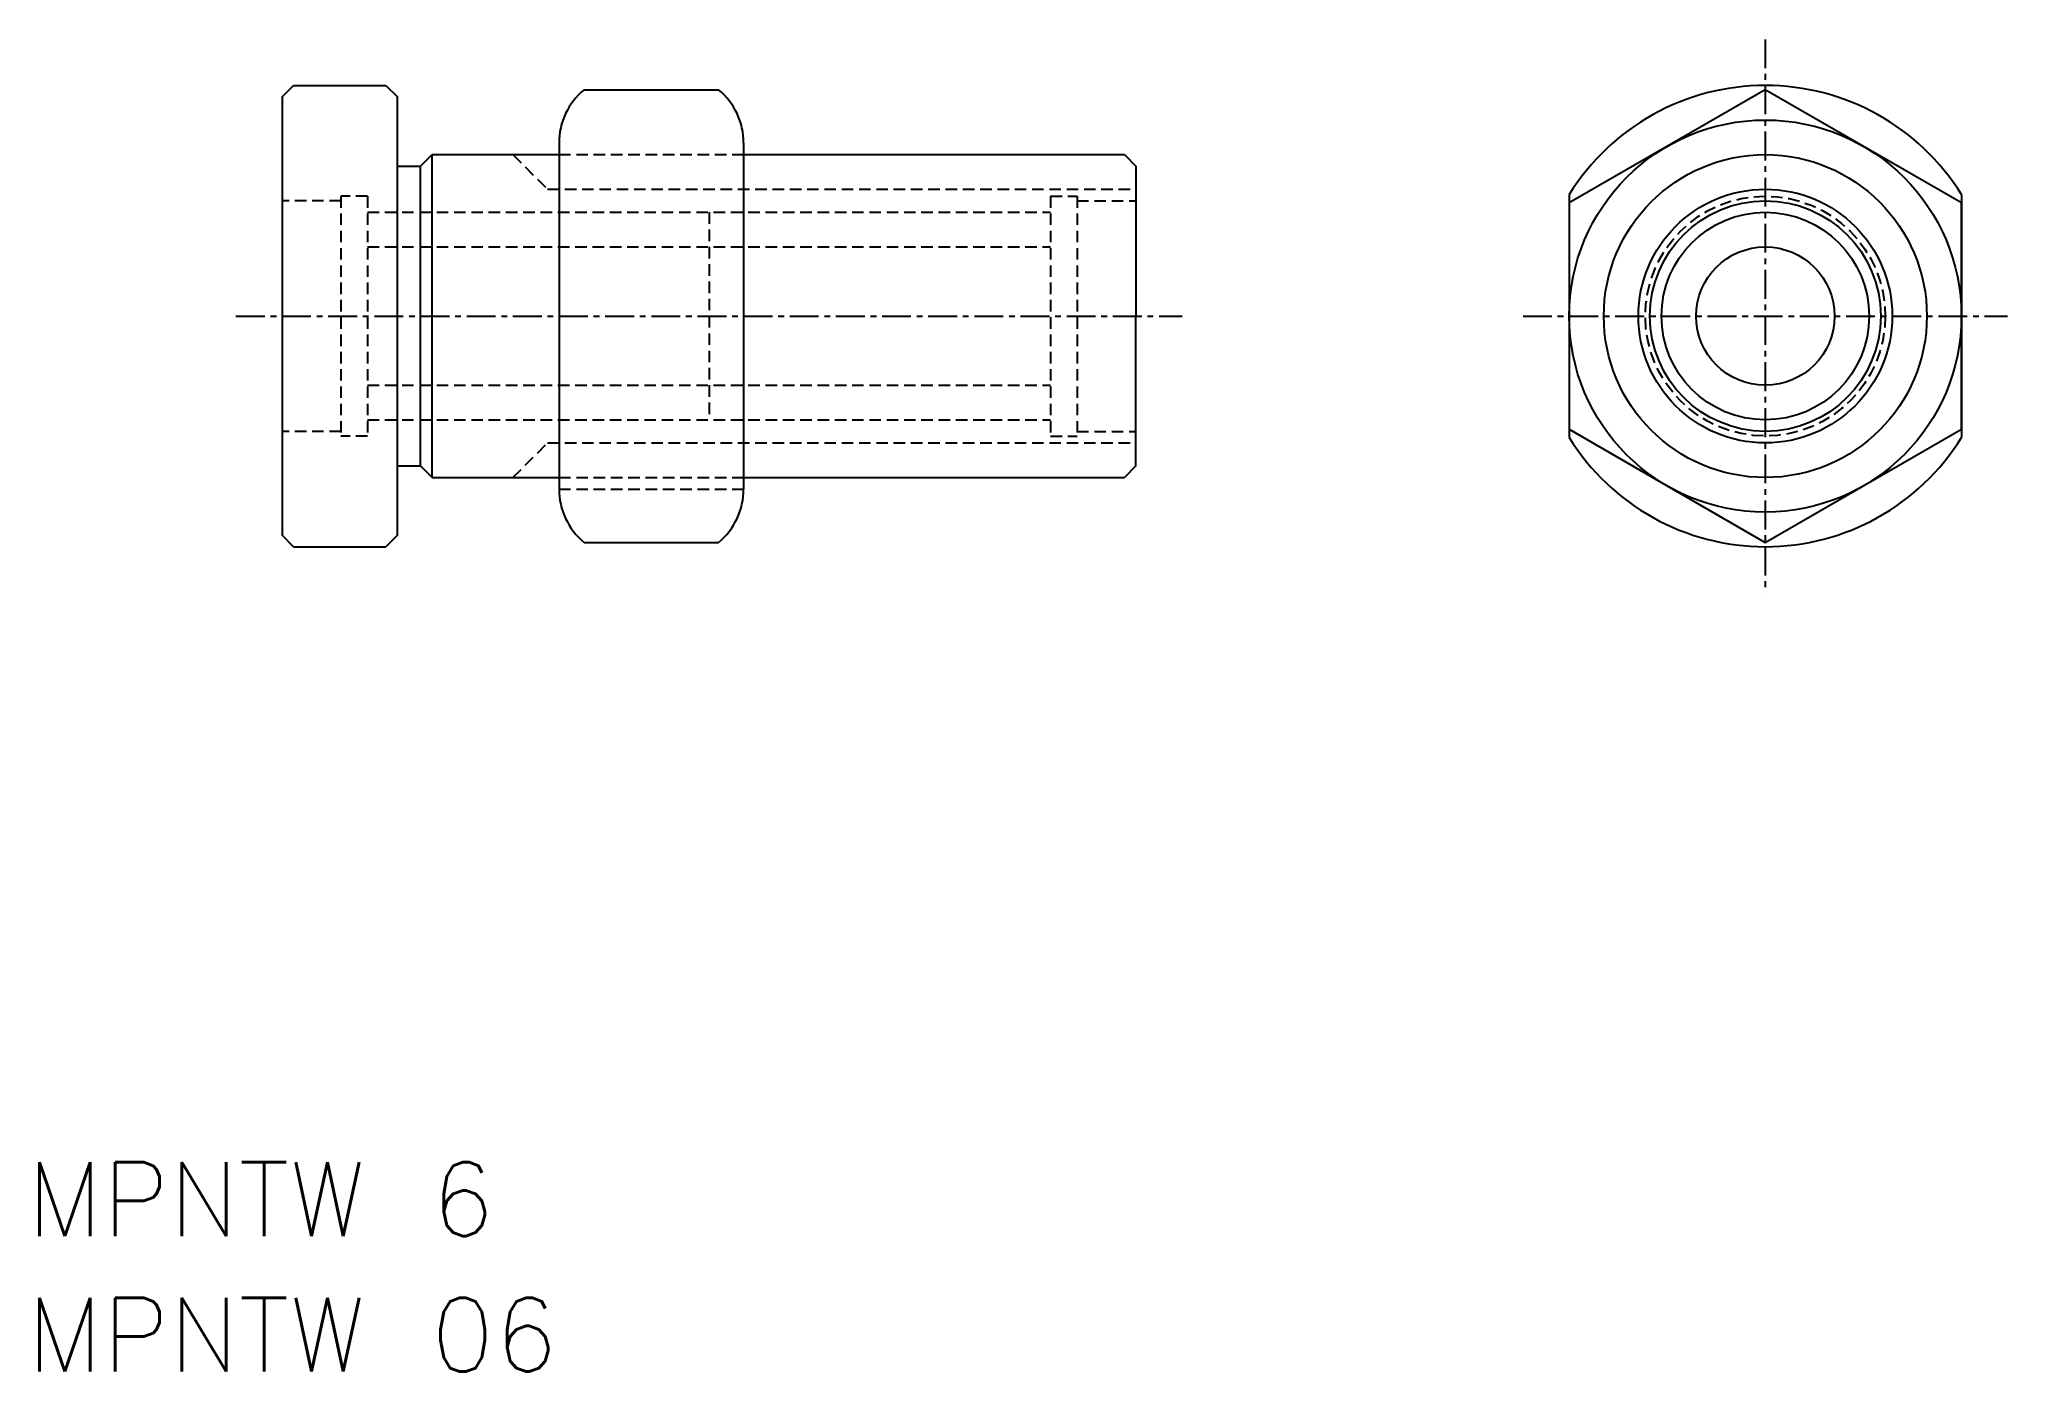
# Model space of a CAD drawing. Extents: x -280.3 to -195, y -121.1 to -63.3.
import ezdxf

# ---------------------------------------------------------------- set-up
doc = ezdxf.new("R2010")
doc.units = 0
doc.linetypes.add('CENTER', pattern=[2, 1.25, -0.25, 0.25, -0.25])
doc.linetypes.add('DASHED', pattern=[0.75, 0.5, -0.25])
doc.layers.get('0').update_dxf_attribs({"linetype": 'CONTINUOUS'})
doc.layers.add('CENTER', color=1, linetype='CENTER')
doc.styles.get("Standard").update_dxf_attribs({"font": 'txt.shx', "bigfont": 'bigfont.shx'})

msp = doc.modelspace()

# ---------------------------------------------------------------- linework, layer by layer
at = {"color": 7, "linetype": 'CONTINUOUS'}
for p, q in [((-269.797, -65.811), (-269.297, -65.311)), ((-269.297, -65.311), (-265.297, -65.311)), ((-265.297, -65.311), (-264.797, -65.811)), ((-256.705, -65.496), (-250.888, -65.496)), ((-269.797, -65.811), (-269.797, -84.811)), ((-264.797, -84.811), (-264.797, -65.811)), ((-257.797, -67.811), (-257.797, -82.811)), ((-249.797, -67.811), (-249.797, -82.811)), ((-264.797, -68.811), (-263.797, -68.811)), ((-263.797, -68.811), (-263.297, -68.311)), ((-263.797, -81.811), (-263.797, -68.811)), ((-263.297, -68.311), (-257.797, -68.311)), ((-263.297, -82.311), (-263.297, -68.311)), ((-249.797, -68.311), (-233.297, -68.311)), ((-233.297, -68.311), (-232.797, -68.811)), ((-232.797, -68.811), (-232.797, -75.311)), ((-214.023, -70.043), (-214.023, -80.579)), ((-197.023, -70.043), (-197.023, -80.579)), ((-232.797, -81.811), (-232.797, -75.311)), ((-264.797, -81.811), (-263.797, -81.811)), ((-263.797, -81.811), (-263.297, -82.311)), ((-232.797, -81.811), (-233.297, -82.311)), ((-263.297, -82.311), (-257.797, -82.311)), ((-249.797, -82.311), (-233.297, -82.311)), ((-269.297, -85.311), (-269.797, -84.811)), ((-264.797, -84.811), (-265.297, -85.311)), ((-256.705, -85.126), (-250.888, -85.126)), ((-269.297, -85.311), (-265.297, -85.311))]:
    msp.add_line(p, q, dxfattribs=at)
at = {"color": 3, "linetype": 'DASHED'}
for p, q in [((-259.797, -68.311), (-258.297, -69.811)), ((-257.797, -68.311), (-249.797, -68.311)), ((-258.297, -69.811), (-232.797, -69.811)), ((-267.247, -70.311), (-269.797, -70.311)), ((-266.097, -70.111), (-267.247, -70.111)), ((-267.247, -70.111), (-267.247, -80.511)), ((-266.097, -70.111), (-266.097, -80.511)), ((-236.497, -70.111), (-235.347, -70.111)), ((-236.497, -70.111), (-236.497, -80.511)), ((-235.347, -70.111), (-235.347, -80.511)), ((-235.347, -70.311), (-232.797, -70.311)), ((-266.097, -70.811), (-236.497, -70.811)), ((-251.297, -70.811), (-251.297, -79.811)), ((-266.097, -72.311), (-236.497, -72.311)), ((-266.097, -78.311), (-236.497, -78.311)), ((-266.097, -79.811), (-236.497, -79.811)), ((-267.247, -80.311), (-269.797, -80.311)), ((-266.097, -80.511), (-267.247, -80.511)), ((-259.797, -82.311), (-258.297, -80.811)), ((-258.297, -80.811), (-232.797, -80.811)), ((-236.497, -80.511), (-235.347, -80.511)), ((-235.347, -80.311), (-232.797, -80.311)), ((-257.797, -82.311), (-249.797, -82.311)), ((-257.797, -82.811), (-249.797, -82.811))]:
    msp.add_line(p, q, dxfattribs=at)
at = {"color": 7, "linetype": 'CONTINUOUS'}
msp.add_lwpolyline([(-197.023, -70.403), (-205.523, -65.496), (-214.023, -70.403), (-214.023, -80.218), (-205.523, -85.126), (-197.023, -80.218)], close=True, dxfattribs=at)
for radius in [8.5, 7, 5, 4.5, 3]:
    msp.add_circle((-205.523, -75.311), radius, dxfattribs=at)
at = {"color": 3, "linetype": 'CONTINUOUS'}
msp.add_circle((-205.523, -75.311), 5.5, dxfattribs=at)
at = {"color": 3, "linetype": 'DASHED'}
msp.add_circle((-205.523, -75.311), 5.2, dxfattribs=at)
at = {"color": 7, "linetype": 'CONTINUOUS'}
for centre, radius, start, end in [((-254.797, -67.811), 3, 129.49754, 179.99998), ((-252.797, -67.811), 3, 0.00002, 50.50246), ((-205.523, -75.311), 10, 31.78833, 148.21167), ((-205.523, -75.311), 10, 211.78833, 328.21167), ((-254.797, -82.811), 3, 180.00002, 230.50246), ((-252.797, -82.811), 3, 309.49754, 359.99998)]:
    msp.add_arc(centre, radius, start, end, dxfattribs=at)
at = {"layer": 'CENTER', "color": 1, "linetype": 'CENTER'}
for p, q in [((-205.523, -63.311), (-205.523, -87.311)), ((-271.797, -75.311), (-230.797, -75.311)), ((-216.023, -75.311), (-195.023, -75.311))]:
    msp.add_line(p, q, dxfattribs=at)

# ---------------------------------------------------------------- texts
at = {"color": 7, "linetype": 'CONTINUOUS'}
for s, p in [('MPNTW 6', (-280.865, -115.206)), ('MPNTW 06', (-280.865, -121.083))]:
    msp.add_text(s, height=3.2, dxfattribs=at).set_placement(p)

doc.saveas('drawing.dxf')
